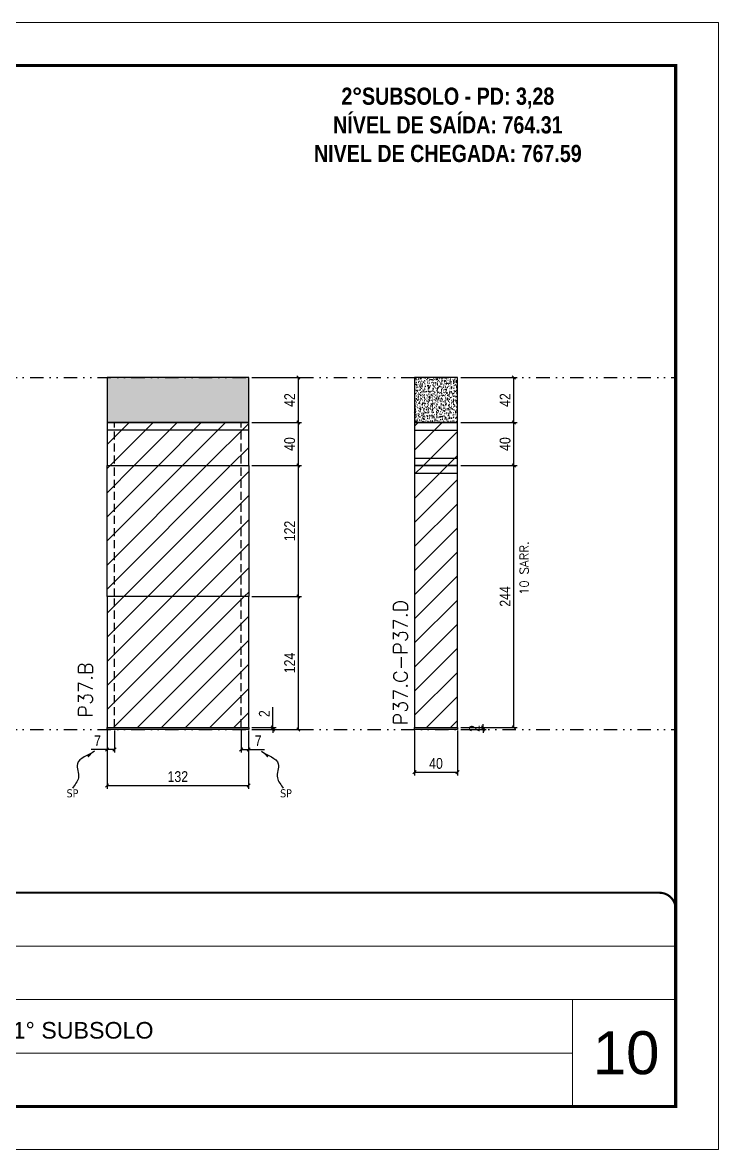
# Model space of a CAD drawing. Extents: x 1945 to 10875, y -3405 to 3369.
# Drawn here: x 4380 to 5029, y -1107 to -57 of the extents above; entities that cross this region are included whole.
import ezdxf

# ---------------------------------------------------------------- set-up
doc = ezdxf.new("R2010")
doc.units = 0
for name, pattern in [('CONTINUO', [0]), ('DASHED', [0.75, 0.5, -0.25]), ('DIVIDE2', [0.625, 0.25, -0.125, 0, -0.125, 0, -0.125]), ('HIDDEN', [0.375, 0.25, -0.125])]:
    doc.linetypes.add(name, pattern=pattern)
for name, color, linetype, lineweight in [('CARIMBO', 255, 'Continuous', 9), ('Folhas', 255, 'Continuous', 9), ('Hachura', 251, 'Continuous', 9), ('SARRAFO DE PRESSAO', 251, 'DASHED', 9), ('Texto Seção', 7, 'Continuous', 15)]:
    doc.layers.add(name, color=color, linetype=linetype, lineweight=lineweight)
for name, color, linetype in [('COTA', 241, 'Continuous'), ('FUNDOS', 1, 'Continuous'), ('NOMENCLATURA', 7, 'Continuous'), ('Nível', 160, 'Continuous'), ('Painéis', 200, 'Continuous'), ('SARR_2.2x7', 40, 'Continuous'), ('Sarrafo de Pressão', 42, 'HIDDEN'), ('texto', 7, 'Continuous')]:
    doc.layers.add(name, color=color, linetype=linetype)
doc.styles.add('ARIAL', font='arial.ttf')
doc.styles.add('COTA TECNICA', font='techl___.ttf', dxfattribs={"height": 10})
doc.styles.add('COTA TECNICA-50', font='techl___.ttf', dxfattribs={"height": 10})
doc.styles.add('REGUA-120', font='ROMANS.shx', dxfattribs={"height": 15})
doc.styles.add('ROMANC', font='techb___.ttf', dxfattribs={"height": 2.5})
doc.styles.add('ROMANS', font='romans.shx')
doc.styles.get("Standard").update_dxf_attribs({"font": 'arial.ttf'})
doc.dimstyles.new('COTA PAINEL-50', dxfattribs={"dimtxt": 10, "dimasz": 3, "dimexe": 3, "dimexo": 3, "dimgap": 3, "dimtad": 1, "dimdec": 1, "dimzin": 12, "dimdsep": 46, "dimtxsty": 'COTA TECNICA-50', "dimblk1": 'OBLIQUE', "dimblk2": 'OBLIQUE', "dimsah": 1, "dimcen": 0.9, "dimclrd": 4, "dimclre": 4, "dimclrt": 240, "dimadec": 1, "dimazin": 3, "dimtfac": 1, "dimtdec": 1, "dimtmove": 0, "dimatfit": 3, "dimfxl": 1, "dimtolj": 1, "dimtzin": 12, "dimarcsym": 0})
doc.dimstyles.new('PAINEL', dxfattribs={"dimtxt": 10, "dimasz": 3, "dimexe": 3, "dimexo": 3, "dimgap": 3, "dimtad": 1, "dimdec": 1, "dimzin": 12, "dimdsep": 46, "dimtxsty": 'COTA TECNICA', "dimblk1": 'OBLIQUE', "dimblk2": 'OBLIQUE', "dimsah": 1, "dimcen": 0.9, "dimclrd": 4, "dimclre": 4, "dimclrt": 240, "dimadec": 1, "dimazin": 3, "dimtfac": 1, "dimtdec": 1, "dimtmove": 0, "dimatfit": 3, "dimfxl": 1, "dimtolj": 1, "dimtzin": 12, "dimarcsym": 0})
doc.dimstyles.get("Standard").update_dxf_attribs({"dimtxt": 0.18, "dimasz": 0.18, "dimexe": 0.18, "dimexo": 0.0625, "dimgap": 0.09, "dimtad": 0, "dimtih": 1, "dimtoh": 1, "dimdec": 4, "dimzin": 0, "dimdsep": 46, "dimtxsty": 'Standard', "dimcen": 0.09, "dimadec": 0, "dimazin": 0, "dimtfac": 1, "dimtdec": 4, "dimtofl": 0, "dimtmove": 0, "dimatfit": 3, "dimfxl": 1, "dimtolj": 1, "dimtzin": 0, "dimarcsym": 0})
pattern_1 = [(45, (-127075.793, -33000.405), (-11.2253202, 11.2253202), [])]

# ---------------------------------------------------------------- blocks, each defined once
blk = doc.blocks.new('9999999999')
at = {"color": 30, "linetype": 'CONTINUO'}
for p, q in [((98564.6, 34379.6), (99584, 34379.6)), ((98564.6, 34329.8), (99488, 34329.8)), ((99584, 34329.8), (99488, 34329.8)), ((99488, 34329.8), (99488, 34230.2)), ((98564.6, 34280), (99488, 34280))]:
    blk.add_line(p, q, dxfattribs=at)
at = {"color": 30, "linetype": 'CONTINUO', "const_width": 2}
blk.add_lwpolyline([(99584, 34230.2), (99584, 34414.4, 0.414214), (99569, 34429.4), (98229, 34429.4, 0.414214), (98214, 34414.4), (98214, 34245.2, 0.414214), (98229, 34230.2), (99584, 34230.2)], format="xyb", dxfattribs=at)
at = {"layer": 'Folhas'}
blk.add_lwpolyline([(98139, 34190.2), (99624, 34190.2), (99624, 35240.2), (98139, 35240.2)], close=True, dxfattribs=at)
at = {"layer": 'Folhas', "color": 30, "const_width": 3}
blk.add_lwpolyline([(98214, 34230.2), (99584, 34230.2), (99584, 35200.2), (98214, 35200.2)], close=True, dxfattribs=at)
at = {"color": 7, "linetype": 'Continuous', "ltscale": 5, "style": 'ARIAL'}
blk.add_text('TRECHO II - 1° SUBSOLO', height=15.483, dxfattribs=at).set_placement((98837.7, 34293.5))
blk = doc.blocks.new('_Oblique')
at = {"color": 0, "linetype": 'ByBlock', "lineweight": -2}
blk.add_line((-0.5, -0.5), (0.5, 0.5), dxfattribs=at)
blk = doc.blocks.new('*D304')
at = {"layer": 'COTA', "color": 4, "lineweight": -2, "transparency": 16777216}
for p, q in [((4788.5, -470.1), (4841, -470.1)), ((4838, -714.1), (4838, -470.1)), ((4788.5, -714.1), (4841, -714.1))]:
    blk.add_line(p, q, dxfattribs=at)
at = {"layer": 'Defpoints', "color": 0, "transparency": 16777216}
for p in [(4785.5, -470.1), (4838, -470.1), (4785.5, -714.1)]:
    blk.add_point(p, dxfattribs=at)
at = {"layer": 'COTA', "color": 4, "lineweight": -2, "transparency": 16777216, "xscale": 3, "yscale": 3, "zscale": 3}
for p, rotation in [((4838, -470.1), 90), ((4838, -714.1), 270)]:
    blk.add_blockref('_Oblique', p, dxfattribs=dict(at, rotation=rotation))
at = {"layer": 'COTA', "color": 240, "transparency": 16777216, "insert": (4829.9, -592.1), "char_height": 10, "attachment_point": 5, "rotation": 90, "style": 'COTA TECNICA'}
blk.add_mtext('\\A1;244', dxfattribs=at)
blk = doc.blocks.new('*D305')
at = {"layer": 'COTA', "color": 4, "lineweight": -2, "transparency": 16777216}
for p, q in [((4788.5, -388.1), (4841, -388.1)), ((4838, -430.1), (4838, -388.1)), ((4788.5, -430.1), (4841, -430.1))]:
    blk.add_line(p, q, dxfattribs=at)
at = {"layer": 'Defpoints', "color": 0, "transparency": 16777216}
for p in [(4785.5, -388.1), (4838, -388.1), (4785.5, -430.1)]:
    blk.add_point(p, dxfattribs=at)
at = {"layer": 'COTA', "color": 4, "lineweight": -2, "transparency": 16777216, "xscale": 3, "yscale": 3, "zscale": 3}
for p, rotation in [((4838, -388.1), 90), ((4838, -430.1), 270)]:
    blk.add_blockref('_Oblique', p, dxfattribs=dict(at, rotation=rotation))
at = {"layer": 'COTA', "color": 240, "transparency": 16777216, "insert": (4829.9, -409.1), "char_height": 10, "attachment_point": 5, "rotation": 90, "style": 'COTA TECNICA'}
blk.add_mtext('\\A1;42', dxfattribs=at)
blk = doc.blocks.new('*D306')
at = {"layer": 'COTA', "color": 4, "lineweight": -2, "transparency": 16777216}
for p, q in [((4745.5, -717.1), (4745.5, -758.8)), ((4785.5, -717.1), (4785.5, -758.8)), ((4745.5, -755.8), (4785.5, -755.8))]:
    blk.add_line(p, q, dxfattribs=at)
at = {"layer": 'Defpoints', "color": 0, "transparency": 16777216}
for p in [(4745.5, -714.1), (4785.5, -714.1), (4785.5, -755.8)]:
    blk.add_point(p, dxfattribs=at)
at = {"layer": 'COTA', "color": 4, "lineweight": -2, "transparency": 16777216, "xscale": 3, "yscale": 3, "zscale": 3, "rotation": 180}
blk.add_blockref('_Oblique', (4745.5, -755.8), dxfattribs=at)
at = {"layer": 'COTA', "color": 4, "lineweight": -2, "transparency": 16777216, "xscale": 3, "yscale": 3, "zscale": 3}
blk.add_blockref('_Oblique', (4785.5, -755.8), dxfattribs=at)
at = {"layer": 'COTA', "color": 240, "transparency": 16777216, "insert": (4765.5, -747.7), "char_height": 10, "attachment_point": 5, "style": 'COTA TECNICA'}
blk.add_mtext('\\A1;40', dxfattribs=at)
blk = doc.blocks.new('*D430')
at = {"layer": 'COTA', "color": 4, "linetype": 'ByBlock', "lineweight": -2, "transparency": 16777216}
for p, q in [((4788.5, -430.1), (4841, -430.1)), ((4838, -470.1), (4838, -430.1)), ((4788.5, -470.1), (4841, -470.1))]:
    blk.add_line(p, q, dxfattribs=at)
at = {"layer": 'Defpoints', "color": 0, "linetype": 'ByBlock', "transparency": 16777216}
for p in [(4785.5, -430.1), (4838, -430.1), (4785.5, -470.1)]:
    blk.add_point(p, dxfattribs=at)
at = {"layer": 'COTA', "color": 4, "linetype": 'ByBlock', "lineweight": -2, "transparency": 16777216, "xscale": 3, "yscale": 3, "zscale": 3}
for p, rotation in [((4838, -430.1), 90), ((4838, -470.1), 270)]:
    blk.add_blockref('_Oblique', p, dxfattribs=dict(at, rotation=rotation))
at = {"layer": 'COTA', "color": 240, "linetype": 'ByBlock', "transparency": 16777216, "insert": (4829.9, -450.1), "char_height": 10, "attachment_point": 5, "rotation": 90, "style": 'COTA TECNICA'}
blk.add_mtext('\\A1;40', dxfattribs=at)
blk = doc.blocks.new('*D307')
at = {"layer": 'COTA', "color": 4, "lineweight": -2, "transparency": 16777216}
for p, q in [((4809.3, -714.1), (4809.3, -711.1)), ((4788.5, -714.1), (4812.3, -714.1)), ((4788.5, -716.1), (4812.3, -716.1)), ((4809.3, -716.1), (4809.3, -714.1)), ((4809.3, -716.1), (4809.3, -719.1))]:
    blk.add_line(p, q, dxfattribs=at)
at = {"layer": 'Defpoints', "color": 0, "transparency": 16777216}
for p in [(4785.5, -714.1), (4785.5, -716.1), (4809.3, -714.1)]:
    blk.add_point(p, dxfattribs=at)
at = {"layer": 'COTA', "color": 4, "lineweight": -2, "transparency": 16777216, "xscale": 3, "yscale": 3, "zscale": 3}
for p, rotation in [((4809.3, -714.1), 270), ((4809.3, -716.1), 90)]:
    blk.add_blockref('_Oblique', p, dxfattribs=dict(at, rotation=rotation))
at = {"layer": 'COTA', "color": 240, "transparency": 16777216, "insert": (4801.3, -715.1), "char_height": 10, "attachment_point": 5, "rotation": 90, "style": 'COTA TECNICA-50'}
blk.add_mtext('\\A1;2', dxfattribs=at)
blk = doc.blocks.new('*D53')
at = {"layer": 'COTA', "color": 4, "lineweight": -2, "transparency": 16777216}
for p, q in [((4458.9, -717.1), (4458.9, -771.2)), ((4590.9, -717.1), (4590.9, -771.2)), ((4458.9, -768.2), (4590.9, -768.2))]:
    blk.add_line(p, q, dxfattribs=at)
at = {"layer": 'Defpoints', "color": 0, "transparency": 16777216}
for p in [(4458.9, -714.1), (4590.9, -714.1), (4590.9, -768.2)]:
    blk.add_point(p, dxfattribs=at)
at = {"layer": 'COTA', "color": 4, "lineweight": -2, "transparency": 16777216, "xscale": 3, "yscale": 3, "zscale": 3, "rotation": 180}
blk.add_blockref('_Oblique', (4458.9, -768.2), dxfattribs=at)
at = {"layer": 'COTA', "color": 4, "lineweight": -2, "transparency": 16777216, "xscale": 3, "yscale": 3, "zscale": 3}
blk.add_blockref('_Oblique', (4590.9, -768.2), dxfattribs=at)
at = {"layer": 'COTA', "color": 240, "transparency": 16777216, "insert": (4524.9, -760), "char_height": 10, "attachment_point": 5, "style": 'COTA TECNICA'}
blk.add_mtext('\\A1;132', dxfattribs=at)
blk = doc.blocks.new('*D54')
at = {"layer": 'COTA', "color": 4, "lineweight": -2, "transparency": 16777216}
for p, q in [((4593.9, -388.1), (4640.2, -388.1)), ((4637.2, -430.1), (4637.2, -388.1)), ((4593.9, -430.1), (4640.2, -430.1))]:
    blk.add_line(p, q, dxfattribs=at)
at = {"layer": 'Defpoints', "color": 0, "transparency": 16777216}
for p in [(4590.9, -388.1), (4637.2, -388.1), (4590.9, -430.1)]:
    blk.add_point(p, dxfattribs=at)
at = {"layer": 'COTA', "color": 4, "lineweight": -2, "transparency": 16777216, "xscale": 3, "yscale": 3, "zscale": 3}
for p, rotation in [((4637.2, -388.1), 90), ((4637.2, -430.1), 270)]:
    blk.add_blockref('_Oblique', p, dxfattribs=dict(at, rotation=rotation))
at = {"layer": 'COTA', "color": 240, "transparency": 16777216, "insert": (4629.1, -409.1), "char_height": 10, "attachment_point": 5, "rotation": 90, "style": 'COTA TECNICA'}
blk.add_mtext('\\A1;42', dxfattribs=at)
blk = doc.blocks.new('*D55')
at = {"layer": 'COTA', "color": 4, "lineweight": -2, "transparency": 16777216}
for p, q in [((4593.9, -592.1), (4640.2, -592.1)), ((4637.2, -716.1), (4637.2, -592.1)), ((4593.9, -716.1), (4640.2, -716.1))]:
    blk.add_line(p, q, dxfattribs=at)
at = {"layer": 'Defpoints', "color": 0, "transparency": 16777216}
for p in [(4590.9, -592.1), (4637.2, -592.1), (4590.9, -716.1)]:
    blk.add_point(p, dxfattribs=at)
at = {"layer": 'COTA', "color": 4, "lineweight": -2, "transparency": 16777216, "xscale": 3, "yscale": 3, "zscale": 3}
for p, rotation in [((4637.2, -592.1), 90), ((4637.2, -716.1), 270)]:
    blk.add_blockref('_Oblique', p, dxfattribs=dict(at, rotation=rotation))
at = {"layer": 'COTA', "color": 240, "transparency": 16777216, "insert": (4629.1, -654.1), "char_height": 10, "attachment_point": 5, "rotation": 90, "style": 'COTA TECNICA-50'}
blk.add_mtext('\\A1;124', dxfattribs=at)
blk = doc.blocks.new('*D56')
at = {"layer": 'COTA', "color": 4, "lineweight": -2, "transparency": 16777216}
for p, q in [((4613.5, -714.1), (4613.5, -695.3)), ((4593.9, -714.1), (4616.5, -714.1)), ((4593.9, -716.1), (4616.5, -716.1)), ((4613.5, -716.1), (4613.5, -714.1)), ((4613.5, -716.1), (4613.5, -719.1))]:
    blk.add_line(p, q, dxfattribs=at)
at = {"layer": 'Defpoints', "color": 0, "transparency": 16777216}
for p in [(4590.9, -714.1), (4590.9, -716.1), (4613.5, -716.1)]:
    blk.add_point(p, dxfattribs=at)
at = {"layer": 'COTA', "color": 4, "lineweight": -2, "transparency": 16777216, "xscale": 3, "yscale": 3, "zscale": 3}
for p, rotation in [((4613.5, -714.1), 270), ((4613.5, -716.1), 90)]:
    blk.add_blockref('_Oblique', p, dxfattribs=dict(at, rotation=rotation))
at = {"layer": 'COTA', "color": 240, "transparency": 16777216, "insert": (4605.5, -701.3), "char_height": 10, "attachment_point": 5, "rotation": 90, "style": 'COTA TECNICA-50'}
blk.add_mtext('\\A1;2', dxfattribs=at)
blk = doc.blocks.new('*D57')
at = {"layer": 'COTA', "color": 4, "linetype": 'ByBlock', "lineweight": -2, "transparency": 16777216}
for p, q in [((4593.9, -470.1), (4640.2, -470.1)), ((4637.2, -592.1), (4637.2, -470.1)), ((4593.9, -592.1), (4640.2, -592.1))]:
    blk.add_line(p, q, dxfattribs=at)
at = {"layer": 'Defpoints', "color": 0, "linetype": 'ByBlock', "transparency": 16777216}
for p in [(4590.9, -470.1), (4637.2, -470.1), (4590.9, -592.1)]:
    blk.add_point(p, dxfattribs=at)
at = {"layer": 'COTA', "color": 4, "linetype": 'ByBlock', "lineweight": -2, "transparency": 16777216, "xscale": 3, "yscale": 3, "zscale": 3}
for p, rotation in [((4637.2, -470.1), 90), ((4637.2, -592.1), 270)]:
    blk.add_blockref('_Oblique', p, dxfattribs=dict(at, rotation=rotation))
at = {"layer": 'COTA', "color": 240, "linetype": 'ByBlock', "transparency": 16777216, "insert": (4629.1, -531.1), "char_height": 10, "attachment_point": 5, "rotation": 90, "style": 'COTA TECNICA'}
blk.add_mtext('\\A1;122', dxfattribs=at)
blk = doc.blocks.new('*D58')
at = {"layer": 'COTA', "color": 4, "lineweight": -2, "transparency": 16777216}
for p, q in [((4458.9, -719.1), (4458.9, -737.6)), ((4465.9, -717.1), (4465.9, -737.6)), ((4458.9, -734.6), (4444.2, -734.6)), ((4465.9, -734.6), (4458.9, -734.6))]:
    blk.add_line(p, q, dxfattribs=at)
at = {"layer": 'Defpoints', "color": 0, "transparency": 16777216}
for p in [(4458.9, -716.1), (4465.9, -714.1), (4458.9, -734.6)]:
    blk.add_point(p, dxfattribs=at)
at = {"layer": 'COTA', "color": 4, "lineweight": -2, "transparency": 16777216, "xscale": 3, "yscale": 3, "zscale": 3, "rotation": 180}
blk.add_blockref('_Oblique', (4458.9, -734.6), dxfattribs=at)
at = {"layer": 'COTA', "color": 4, "lineweight": -2, "transparency": 16777216, "xscale": 3, "yscale": 3, "zscale": 3}
blk.add_blockref('_Oblique', (4465.9, -734.6), dxfattribs=at)
at = {"layer": 'COTA', "color": 240, "transparency": 16777216, "insert": (4450.1, -726.5), "char_height": 10, "attachment_point": 5, "style": 'COTA TECNICA-50'}
blk.add_mtext('\\A1;7', dxfattribs=at)
blk = doc.blocks.new('*D59')
at = {"layer": 'COTA', "color": 4, "lineweight": -2, "transparency": 16777216}
for p, q in [((4583.9, -717.1), (4583.9, -737.6)), ((4590.9, -719.1), (4590.9, -737.6)), ((4583.9, -734.6), (4590.9, -734.6)), ((4590.9, -734.6), (4605.7, -734.6))]:
    blk.add_line(p, q, dxfattribs=at)
at = {"layer": 'Defpoints', "color": 0, "transparency": 16777216}
for p in [(4583.9, -714.1), (4590.9, -716.1), (4590.9, -734.6)]:
    blk.add_point(p, dxfattribs=at)
at = {"layer": 'COTA', "color": 4, "lineweight": -2, "transparency": 16777216, "xscale": 3, "yscale": 3, "zscale": 3, "rotation": 180}
blk.add_blockref('_Oblique', (4583.9, -734.6), dxfattribs=at)
at = {"layer": 'COTA', "color": 4, "lineweight": -2, "transparency": 16777216, "xscale": 3, "yscale": 3, "zscale": 3}
blk.add_blockref('_Oblique', (4590.9, -734.6), dxfattribs=at)
at = {"layer": 'COTA', "color": 240, "transparency": 16777216, "insert": (4599.8, -726.5), "char_height": 10, "attachment_point": 5, "style": 'COTA TECNICA-50'}
blk.add_mtext('\\A1;7', dxfattribs=at)
blk = doc.blocks.new('*D381')
at = {"layer": 'Defpoints', "color": 0, "linetype": 'ByBlock', "transparency": 16777216}
for p in [(4590.9, -430.1), (4637.2, -430.1), (4590.9, -470.1)]:
    blk.add_point(p, dxfattribs=at)
at = {"layer": 'FUNDOS', "color": 4, "linetype": 'ByBlock', "lineweight": -2, "transparency": 16777216}
for p, q in [((4593.9, -430.1), (4640.2, -430.1)), ((4637.2, -470.1), (4637.2, -430.1)), ((4593.9, -470.1), (4640.2, -470.1))]:
    blk.add_line(p, q, dxfattribs=at)
at = {"layer": 'FUNDOS', "color": 4, "linetype": 'ByBlock', "lineweight": -2, "transparency": 16777216, "xscale": 3, "yscale": 3, "zscale": 3}
for p, rotation in [((4637.2, -430.1), 90), ((4637.2, -470.1), 270)]:
    blk.add_blockref('_Oblique', p, dxfattribs=dict(at, rotation=rotation))
at = {"layer": 'FUNDOS', "color": 240, "linetype": 'ByBlock', "transparency": 16777216, "insert": (4629.1, -450.1), "char_height": 10, "attachment_point": 5, "rotation": 90, "style": 'COTA TECNICA'}
blk.add_mtext('\\A1;40', dxfattribs=at)

msp = doc.modelspace()

# ---------------------------------------------------------------- hatches: boundary and pattern name
at = {"layer": 'COTA', "linetype": 'ByBlock'}
h = msp.add_hatch(dxfattribs=at)
h.set_pattern_fill('AR-CONC', color=256, scale=0.03)
h.set_pattern_definition([(50, (-126644.1453, -27277.33), (5.46554007, -0.47817257), [0.5715, -6.2865]), (355, (-126644.145, -27277.33), (-1.05730264, 5.73170536), [0.4572, -5.02921753]), (100.4514447, (-126643.69, -27277.3697), (4.40823741, 5.25353256), [0.48570026, -5.34270734]), (46.1842, (-126644.145, -27275.806), (8.13237123, -1.26126984), [0.85725, -9.42975]), (96.6355576, (-126643.4676, -27275.911), (7.122124, 7.42278374), [0.7285507, -8.01406824]), (351.184151, (-126644.145, -27275.806), (7.122124, 7.42278374), [0.685799, -7.54379196]), (21, (-126643.3833, -27276.187), (4.54843174, -3.06795595), [0.5715, -6.2865]), (326, (-126643.383, -27276.187), (1.85406085, 5.52563898), [0.4572, -5.0292]), (71.451445, (-126643.004, -27276.4425), (6.40249258, 2.45768307), [0.48570026, -5.34269813]), (37.5, (-126644.1453, -27277.3298), (0.092658098, 2.536651166), [0, -4.96824, 0, -5.1054, 0, -5.04825]), (7.5, (-126644.1453, -27277.3298), (2.004589875, 3.005417245), [0, -2.91084, 0, -4.85394, 0, -1.92405]), (327.5, (-126645.8445, -27277.3298), (4.067717855, -0.17186232), [0, -1.905, 0, -5.9436, 0, -7.8867]), (317.5, (-126646.6065, -27277.3298), (4.44387544, 0.76279473), [0, -2.4765, 0, -3.94716, 0, -5.6007])])
h.paths.add_polyline_path([(4458.94, -430.07), (4590.94, -430.07), (4590.94, -388.07), (4458.94, -388.07)])
h = msp.add_hatch(dxfattribs=at)
h.set_pattern_fill('AR-CONC', color=256, scale=0.03)
h.set_pattern_definition([(50, (-126868.542, -27243.33), (5.46554007, -0.47817257), [0.5715, -6.2865]), (355, (-126868.542, -27243.33), (-1.05730264, 5.73170536), [0.4572, -5.02921753]), (100.4514447, (-126868.0865, -27243.3697), (4.40823741, 5.25353256), [0.48570026, -5.34270734]), (46.1842, (-126868.542, -27241.806), (8.13237123, -1.26126984), [0.85725, -9.42975]), (96.6355576, (-126867.864, -27241.911), (7.122124, 7.42278374), [0.7285507, -8.01406824]), (351.184151, (-126868.542, -27241.806), (7.122124, 7.42278374), [0.685799, -7.54379196]), (21, (-126867.78, -27242.187), (4.54843174, -3.06795595), [0.5715, -6.2865]), (326, (-126867.78, -27242.187), (1.85406085, 5.52563898), [0.4572, -5.0292]), (71.451445, (-126867.401, -27242.4425), (6.40249258, 2.45768307), [0.48570026, -5.34269813]), (37.5, (-126868.542, -27243.3298), (0.092658098, 2.536651166), [0, -4.96824, 0, -5.1054, 0, -5.04825]), (7.5, (-126868.542, -27243.3298), (2.004589875, 3.005417245), [0, -2.91084, 0, -4.85394, 0, -1.92405]), (327.5, (-126870.2412, -27243.3298), (4.067717855, -0.17186232), [0, -1.905, 0, -5.9436, 0, -7.8867]), (317.5, (-126871.0032, -27243.3298), (4.44387544, 0.76279473), [0, -2.4765, 0, -3.94716, 0, -5.6007])])
h.paths.add_polyline_path([(4745.49, -430.07), (4785.49, -430.07), (4785.49, -388.07), (4745.49, -388.07)])
at = {"layer": 'Hachura', "linetype": 'ByBlock'}
h = msp.add_hatch(dxfattribs=at)
h.set_pattern_fill('ANSI31', color=256, scale=5)
h.set_pattern_definition(pattern_1)
h.paths.add_polyline_path([(4590.94, -430.07), (4458.94, -430.07), (4458.94, -470.07), (4590.94, -470.07)])
h = msp.add_hatch(dxfattribs=at)
h.set_pattern_fill('ANSI31', color=256, scale=5)
h.set_pattern_definition(pattern_1)
h.paths.add_polyline_path([(4785.49, -430.09), (4745.49, -430.09), (4745.49, -470.09), (4785.49, -470.09)])
h = msp.add_hatch(dxfattribs=at)
h.set_pattern_fill('ANSI31', color=256, scale=5)
h.set_pattern_definition(pattern_1)
h.paths.add_polyline_path([(4590.94, -470.07), (4458.94, -470.07), (4458.94, -592.07), (4590.94, -592.07)])
h = msp.add_hatch(dxfattribs=at)
h.set_pattern_fill('ANSI31', color=256, scale=5)
h.set_pattern_definition(pattern_1)
h.paths.add_polyline_path([(4785.49, -470.09), (4745.49, -470.09), (4745.49, -714.07), (4785.49, -714.07)])
h = msp.add_hatch(dxfattribs=at)
h.set_pattern_fill('ANSI31', color=256, scale=5)
h.set_pattern_definition(pattern_1)
h.paths.add_polyline_path([(4590.94, -592.07), (4458.94, -592.07), (4458.94, -714.07), (4590.94, -714.07)])

# ---------------------------------------------------------------- linework, layer by layer
at = {"layer": 'COTA', "linetype": 'ByBlock'}
for points in [[(4458.94, -430.07), (4590.94, -430.07), (4590.94, -388.07), (4458.94, -388.07)], [(4745.49, -430.09), (4785.49, -430.09), (4785.49, -388.07), (4745.49, -388.07)]]:
    msp.add_lwpolyline(points, close=True, dxfattribs=at)
at = {"layer": 'Nível', "color": 4, "linetype": 'DIVIDE2', "ltscale": 50}
for p, q in [((3978.36, -388.07), (4988.71, -388.07)), ((3978.36, -716.07), (4988.71, -716.07))]:
    msp.add_line(p, q, dxfattribs=at)
at = {"layer": 'Painéis'}
for p, q in [((4745.49, -714.07), (4785.49, -714.07)), ((4745.49, -716.07), (4745.49, -714.07)), ((4785.49, -716.07), (4745.49, -716.07)), ((4785.49, -714.07), (4785.49, -716.07))]:
    msp.add_line(p, q, dxfattribs=at)
for points in [[(4458.94, -470.07), (4590.94, -470.07), (4590.94, -430.07), (4458.94, -430.07)], [(4745.49, -470.09), (4785.49, -470.09), (4785.49, -430.09), (4745.49, -430.09)], [(4590.94, -592.07), (4458.94, -592.07), (4458.94, -470.07), (4590.94, -470.07)], [(4745.49, -714.07), (4785.49, -714.07), (4785.49, -470.09), (4745.49, -470.09)], [(4458.94, -714.07), (4590.94, -714.07), (4590.94, -592.07), (4458.94, -592.07)], [(4458.94, -714.07), (4590.94, -714.07), (4590.94, -716.07), (4458.94, -716.07)]]:
    msp.add_lwpolyline(points, close=True, dxfattribs=at)
at = {"layer": 'SARR_2.2x7'}
for p, q in [((4590.94, -437.07), (4458.94, -437.07)), ((4745.49, -437.09), (4785.49, -437.09)), ((4745.49, -463.09), (4785.49, -463.09)), ((4745.49, -477.09), (4785.49, -477.09))]:
    msp.add_line(p, q, dxfattribs=at)
at = {"layer": 'Sarrafo de Pressão', "ltscale": 30}
for p, q in [((4465.94, -592.07), (4465.94, -430.07)), ((4583.94, -592.07), (4583.94, -430.07)), ((4465.94, -714.07), (4465.94, -592.07)), ((4583.94, -714.07), (4583.94, -592.07))]:
    msp.add_line(p, q, dxfattribs=at)

# ---------------------------------------------------------------- block references
at = {"layer": 'SARRAFO DE PRESSAO', "color": 6, "linetype": 'ByBlock'}
msp.add_blockref('9999999999', (-94595.27, -35297.56), dxfattribs=at)

# ---------------------------------------------------------------- texts
at = {"layer": 'CARIMBO', "style": 'ARIAL'}
msp.add_text('10', height=40, dxfattribs=at).set_placement((4911.57, -1037.21))
at = {"layer": 'NOMENCLATURA', "color": 2, "insert": (4776.53, -91.29), "char_height": 16, "attachment_point": 2, "style": 'ROMANC'}
msp.add_mtext_dynamic_manual_height_columns('\\P2°SUBSOLO - PD: 3,28\\PNÍVEL DE SAÍDA: 764.31\\PNIVEL DE CHEGADA: 767.59', width=300.2766, gutter_width=1, heights=[0], dxfattribs=at)
at = {"layer": 'texto', "color": 0, "char_height": 7.5, "attachment_point": 5}
for insert in [(4426.69, -775.56), (4625.72, -775.56)]:
    msp.add_mtext('{\\fTahoma|b0|i0|c0|p34;\\C4;SP}', dxfattribs=dict(at, insert=insert))
at = {"layer": 'Texto Seção', "linetype": 'Continuous', "style": 'ROMANS'}
msp.add_text('10 SARR.', height=8, rotation=90, dxfattribs=at).set_placement((4851.66, -590.78))
at = {"layer": 'Texto Seção', "char_height": 13, "width": 285.3299, "attachment_point": 7, "rotation": 90, "style": 'REGUA-120'}
for s, insert in [('P37.C-P37.D', (4738.84, -712.14)), ('P37.B', (4445.47, -704.82))]:
    msp.add_mtext(s, dxfattribs=dict(at, insert=insert))

# ---------------------------------------------------------------- dimensions: what is measured, and where the dimension line sits
at = {"layer": 'COTA'}
for base, p1, p2, picture, middle in [((4637.18, -388.07), (4590.94, -430.07), (4590.94, -388.07), '*D54', (4629.1, -409.07)), ((4837.97, -388.07), (4785.49, -430.09), (4785.49, -388.07), '*D305', (4829.9, -409.08)), ((4837.97, -470.09), (4785.49, -714.07), (4785.49, -470.09), '*D304', (4829.9, -592.08))]:
    dim = msp.add_linear_dim(base=base, p1=p1, p2=p2, angle=90, dimstyle='PAINEL', override={"dimarcsym": 2}, dxfattribs=at)
    dim.commit()
    dim.dimension.update_dxf_attribs({"geometry": picture, "text_midpoint": middle})
at = {"layer": 'COTA', "linetype": 'ByBlock'}
for base, p1, p2, picture, middle in [((4837.97, -430.09), (4785.49, -470.09), (4785.49, -430.09), '*D430', (4829.87, -450.09)), ((4637.18, -470.07), (4590.94, -592.07), (4590.94, -470.07), '*D57', (4629.12, -531.07))]:
    dim = msp.add_linear_dim(base=base, p1=p1, p2=p2, angle=90, dimstyle='PAINEL', dxfattribs=at)
    dim.commit()
    dim.dimension.update_dxf_attribs({"geometry": picture, "text_midpoint": middle})
at = {"layer": 'COTA'}
for base, p1, p2, angle, picture, middle in [((4637.18, -592.07), (4590.94, -716.07), (4590.94, -592.07), 90, '*D55', (4629.1, -654.07)), ((4458.94, -734.58), (4465.94, -714.07), (4458.94, -716.07), 180, '*D58', (4450.07, -726.5))]:
    dim = msp.add_linear_dim(base=base, p1=p1, p2=p2, angle=angle, dimstyle='COTA PAINEL-50', dxfattribs=at)
    dim.commit()
    dim.dimension.update_dxf_attribs({"geometry": picture, "text_midpoint": middle})
for base, p1, p2, picture, middle in [((4613.46, -716.07), (4590.94, -714.07), (4590.94, -716.07), '*D56', (4613.46, -701.32)), ((4809.3, -714.07), (4785.49, -716.07), (4785.49, -714.07), '*D307', (4809.3, -715.07))]:
    dim = msp.add_linear_dim(base=base, p1=p1, p2=p2, angle=90, dimstyle='COTA PAINEL-50', dxfattribs=at)
    dim.commit()
    dim.dimension.update_dxf_attribs({"geometry": picture, "text_midpoint": middle, "dimtype": 160})
for base, p1, p2, picture, middle in [((4590.94, -768.24), (4458.94, -714.07), (4590.94, -714.07), '*D53', (4524.94, -760.02)), ((4785.49, -755.8), (4745.49, -714.07), (4785.49, -714.07), '*D306', (4765.49, -747.69))]:
    dim = msp.add_linear_dim(base=base, p1=p1, p2=p2, dimstyle='PAINEL', override={"dimarcsym": 2}, dxfattribs=at)
    dim.commit()
    dim.dimension.update_dxf_attribs({"geometry": picture, "text_midpoint": middle})
dim = msp.add_linear_dim(base=(4590.94, -734.58), p1=(4583.94, -714.07), p2=(4590.94, -716.07), dimstyle='COTA PAINEL-50', dxfattribs=at)
dim.commit()
dim.dimension.update_dxf_attribs({"geometry": '*D59', "text_midpoint": (4599.8, -726.5)})
at = {"layer": 'FUNDOS', "linetype": 'ByBlock'}
dim = msp.add_linear_dim(base=(4637.18, -430.07), p1=(4590.94, -470.07), p2=(4590.94, -430.07), angle=90, dimstyle='PAINEL', dxfattribs=at)
dim.commit()
dim.dimension.update_dxf_attribs({"geometry": '*D381', "text_midpoint": (4629.08, -450.07)})

# ---------------------------------------------------------------- leaders
at = {"layer": 'COTA', "path_type": 1}
for points in [[(4447.11, -736.25), (4431.32, -748.08), (4432.25, -761.09), (4426.7, -770.87)], [(4602.77, -736.25), (4618.55, -748.08), (4617.63, -761.09), (4623.18, -770.87)]]:
    msp.add_leader(points, dimstyle='Standard', override={"dimasz": 8}, dxfattribs=at)

doc.saveas('drawing.dxf')
